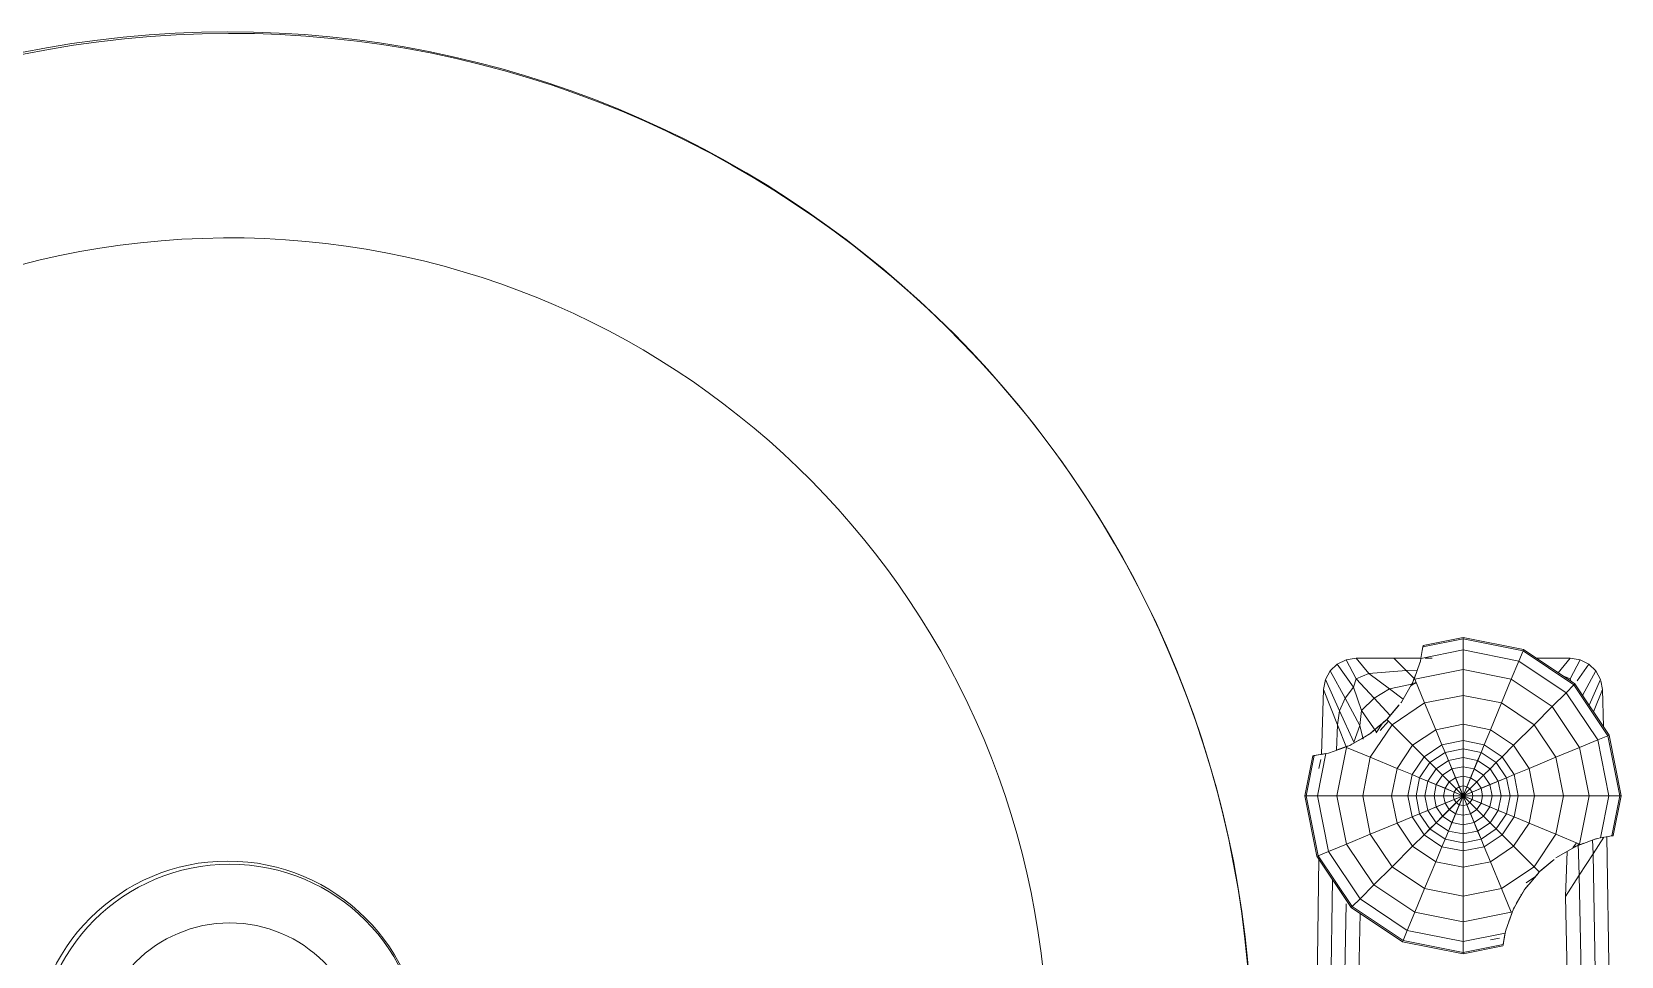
# Model space of a CAD drawing. Header units: inches. Extents: x 22 to 382261, y 22 to 371281.
# Drawn here: x 150259.7 to 150570.7, y 220986.6 to 221167.4 of the extents above; entities that cross this region are included whole.
import ezdxf

# ---------------------------------------------------------------- set-up
doc = ezdxf.new("R2010")
doc.units = ezdxf.units.IN
doc.header["$MEASUREMENT"] = 0
for name, color, linetype, lineweight in [('G-IMPT', 8, 'Continuous', 9), ('P-SANR-FIXT', 6, 'Continuous', 9), ('Q-CASE', 31, 'Continuous', 9)]:
    doc.layers.add(name, color=color, linetype=linetype, lineweight=lineweight)

# ---------------------------------------------------------------- blocks, each defined once
blk = doc.blocks.new('Modern_Vanity_9451 - Modern Vanity-784097-01-GROUND FLOOR DIM- PART B')
at = {"layer": 'G-IMPT'}
for p, q in [((70.32, -9.51), (82.16, -7.16)), ((70.42, -9.76), (82.16, -7.42)), ((82.16, -7.16), (89.95, -8.71)), ((82.16, -7.42), (82.16, -7.16)), ((82.16, -9.59), (82.16, -7.42)), ((82.16, -7.42), (90, -8.98)), ((89.95, -8.71), (89.95, -8.72)), ((89.97, -8.8), (89.95, -8.71)), ((89.97, -8.8), (89.95, -8.72)), ((89.95, -8.72), (90.02, -9.09)), ((89.97, -8.8), (89.98, -8.88)), ((90, -8.98), (89.98, -8.88)), ((90.13, -9.7), (90, -8.98)), ((90.02, -9.09), (90.07, -9.36)), ((56.42, -13.5), (57.74, -12.12)), ((57.74, -12.12), (59.41, -11.2)), ((62.53, -14.72), (57.74, -12.12)), ((64.43, -13.45), (59.41, -11.2)), ((59.67, -11.15), (61.36, -10.81)), ((70.32, -9.51), (60.28, -16.22)), ((70.42, -9.76), (60.47, -16.41)), ((61.36, -10.81), (68.71, -10.59)), ((65.77, -12.55), (61.36, -10.81)), ((71.25, -11.76), (62, -17.94)), ((70.42, -9.76), (70.32, -9.51)), ((71.25, -11.76), (70.42, -9.76)), ((71.25, -11.76), (82.16, -9.59)), ((72.71, -15.3), (71.25, -11.76)), ((82.16, -13.42), (82.16, -9.59)), ((82.16, -9.59), (90.4, -11.23)), ((90.4, -11.23), (90.13, -9.7)), ((90.17, -9.94), (119.02, -9.52)), ((93.55, -12.65), (90.27, -10.53)), ((90.5, -11.8), (90.4, -11.23)), ((90.5, -11.8), (90.62, -12.13)), ((90.63, -12.16), (90.56, -11.98)), ((90.62, -12.13), (91.69, -15.08)), ((93.55, -12.65), (120.4, -12.21)), ((55.25, -17.17), (55.56, -15.21)), ((55.56, -15.21), (56.42, -13.5)), ((59.31, -17.16), (55.56, -15.21)), ((59.67, -15.75), (56.42, -13.5)), ((72.71, -15.3), (64.71, -20.65)), ((72.71, -15.3), (82.16, -13.42)), ((74.64, -19.95), (72.71, -15.3)), ((82.16, -18.46), (82.16, -13.42)), ((82.16, -13.42), (91.6, -15.3)), ((89.68, -19.95), (91.6, -15.3)), ((90.81, -12.75), (93.55, -12.65)), ((91.46, -14.46), (91.92, -15.71)), ((91.46, -14.46), (91.93, -15.72)), ((91.48, -15.6), (97.7, -15.35)), ((91.6, -15.3), (91.82, -15.45)), ((91.69, -15.08), (91.86, -15.56)), ((91.69, -15.08), (91.99, -15.91)), ((91.69, -15.08), (91.79, -15.34)), ((91.86, -15.56), (91.79, -15.34)), ((91.82, -15.45), (91.79, -15.34)), ((91.86, -15.56), (91.82, -15.45)), ((97.7, -15.35), (93.55, -12.65)), ((97.7, -15.35), (121.79, -14.89)), ((101.87, -18.04), (97.7, -15.35)), ((53.57, -26.26), (60.28, -16.22)), ((53.82, -26.36), (60.47, -16.41)), ((55.25, -23.75), (55.25, -17.17)), ((58.09, -19.5), (55.25, -17.17)), ((55.82, -27.19), (62, -17.94)), ((58.71, -18.57), (59.31, -17.16)), ((59.31, -17.16), (59.67, -17.04)), ((60.47, -16.41), (60.28, -16.22)), ((60.28, -16.22), (60.47, -16.41)), ((62, -17.94), (60.47, -16.41)), ((60.47, -16.41), (62, -17.94)), ((64.71, -20.65), (62, -17.94)), ((62, -17.94), (64.71, -20.65)), ((74.64, -19.95), (82.16, -18.46)), ((82.16, -24.13), (82.16, -18.46)), ((82.16, -18.46), (89.68, -19.95)), ((91.35, -15.91), (92.38, -16.59)), ((91.92, -15.71), (91.86, -15.56)), ((91.92, -15.71), (91.93, -15.72)), ((91.93, -15.72), (91.96, -15.83)), ((91.96, -15.83), (92.01, -15.96)), ((91.99, -15.91), (92.01, -15.96)), ((92.01, -15.96), (92.22, -16.32)), ((92.22, -16.32), (94.23, -19.8)), ((101.87, -18.04), (93.05, -17.76)), ((123.18, -17.57), (101.87, -18.04)), ((59.36, -28.66), (64.71, -20.65)), ((68.27, -24.21), (64.71, -20.65)), ((64.71, -20.65), (68.27, -24.21)), ((74.64, -19.95), (68.27, -24.21)), ((76.81, -25.19), (74.64, -19.95)), ((87.51, -25.19), (89.68, -19.95)), ((96.05, -24.21), (89.68, -19.95)), ((94.23, -19.8), (94.33, -19.92)), ((94.65, -20.3), (96.9, -22.98)), ((97.07, -23.19), (94.84, -20.53)), ((94.84, -20.53), (94.88, -20.57)), ((97.07, -23.19), (94.88, -20.57)), ((64.01, -30.58), (68.27, -24.21)), ((72.28, -28.22), (68.27, -24.21)), ((68.27, -24.21), (72.28, -28.22)), ((76.81, -25.19), (82.16, -24.13)), ((82.16, -27.3), (82.16, -24.13)), ((82.16, -24.13), (87.51, -25.19)), ((92.04, -28.22), (96.05, -24.21)), ((96.05, -24.21), (97.07, -23.19)), ((100.3, -30.58), (96.05, -24.21)), ((97.07, -23.19), (96.9, -22.98)), ((97.28, -23.36), (97.07, -23.19)), ((97.09, -23.2), (97.65, -23.67)), ((100.46, -26.03), (97.28, -23.36)), ((97.93, -23.9), (97.65, -23.67)), ((97.93, -23.9), (98.98, -24.78)), ((99.17, -25.77), (97.93, -23.9)), ((99.43, -25.17), (98.98, -24.78)), ((51.22, -38.1), (53.57, -26.26)), ((51.48, -38.1), (53.82, -26.36)), ((53.57, -26.26), (53.82, -26.36)), ((53.65, -38.1), (55.82, -27.19)), ((53.82, -26.36), (55.82, -27.19)), ((55.82, -27.19), (59.36, -28.66)), ((76.81, -25.19), (72.28, -28.22)), ((78.03, -28.13), (76.81, -25.19)), ((78.03, -28.13), (82.16, -27.3)), ((82.16, -28.91), (82.16, -27.3)), ((82.16, -27.3), (86.29, -28.13)), ((86.29, -28.13), (87.51, -25.19)), ((92.04, -28.22), (87.51, -25.19)), ((99.73, -25.42), (99.43, -25.17)), ((100.46, -26.03), (99.73, -25.42)), ((100.46, -26.03), (103.94, -28.04)), ((100.46, -26.03), (100.51, -26.06)), ((101.4, -26.58), (100.51, -26.06)), ((101.51, -26.64), (101.4, -26.58)), ((101.57, -26.82), (101.4, -26.58)), ((101.51, -26.64), (102.06, -26.96)), ((103.32, -27.68), (102.06, -26.96)), ((57.48, -38.1), (59.36, -28.66)), ((59.36, -28.66), (64.01, -30.58)), ((62.52, -38.1), (64.01, -30.58)), ((64.01, -30.58), (69.25, -32.75)), ((69.25, -32.75), (72.28, -28.22)), ((72.19, -33.97), (74.53, -30.47)), ((74.53, -30.47), (72.28, -28.22)), ((72.28, -28.22), (74.53, -30.47)), ((78.03, -28.13), (74.53, -30.47)), ((75.66, -31.6), (74.53, -30.47)), ((74.53, -30.47), (75.66, -31.6)), ((78.64, -29.61), (75.66, -31.6)), ((78.64, -29.61), (78.03, -28.13)), ((78.64, -29.61), (82.16, -28.91)), ((79.3, -31.2), (78.64, -29.61)), ((82.16, -38.1), (78.64, -29.61)), ((79.3, -31.2), (82.16, -30.63)), ((82.16, -30.63), (82.16, -28.91)), ((82.16, -28.91), (85.68, -29.61)), ((82.16, -38.1), (82.16, -28.91)), ((82.16, -38.1), (85.68, -29.61)), ((82.16, -32.43), (82.16, -30.63)), ((82.16, -30.63), (85.02, -31.2)), ((85.02, -31.2), (85.68, -29.61)), ((85.68, -29.61), (86.29, -28.13)), ((88.66, -31.6), (85.68, -29.61)), ((89.79, -30.47), (86.29, -28.13)), ((88.66, -31.6), (89.79, -30.47)), ((89.79, -30.47), (92.04, -28.22)), ((92.13, -33.97), (89.79, -30.47)), ((95.07, -32.75), (92.04, -28.22)), ((95.07, -32.75), (100.3, -30.58)), ((100.3, -30.58), (104.96, -28.66)), ((100.3, -30.58), (101.8, -38.1)), ((103.94, -28.04), (104.3, -28.25)), ((104.3, -28.25), (104.7, -28.39)), ((104.7, -28.39), (104.81, -28.43)), ((104.81, -28.43), (106.74, -29.13)), ((104.81, -28.43), (106.78, -29.15)), ((104.96, -28.66), (104.81, -28.43)), ((104.96, -28.66), (106.84, -38.1)), ((105.18, -28.57), (108.46, -29.76)), ((108.46, -29.76), (109.03, -29.86)), ((109.03, -29.86), (111.28, -30.26)), ((109.03, -29.86), (109.6, -29.96)), ((110.67, -38.1), (109.03, -29.86)), ((109.81, -30), (109.25, -29.9)), ((111.28, -30.26), (109.6, -29.96)), ((110.36, -32.74), (110.01, -31)), ((111.37, -30.27), (110.86, -30.18)), ((110.9, -30.19), (110.86, -30.18)), ((111.37, -30.27), (110.9, -30.19)), ((111.28, -30.26), (111.37, -30.27)), ((112.84, -38.1), (111.28, -30.26)), ((111.38, -30.28), (111.37, -30.27)), ((111.38, -30.28), (111.55, -30.31)), ((113.1, -38.1), (111.55, -30.31)), ((68.19, -38.1), (69.25, -32.75)), ((69.25, -32.75), (72.19, -33.97)), ((71.36, -38.1), (72.19, -33.97)), ((72.19, -33.97), (73.67, -34.58)), ((73.67, -34.58), (75.66, -31.6)), ((75.26, -35.24), (76.88, -32.82)), ((76.88, -32.82), (75.66, -31.6)), ((75.66, -31.6), (76.88, -32.82)), ((79.3, -31.2), (76.88, -32.82)), ((78.15, -34.09), (76.88, -32.82)), ((76.88, -32.82), (78.15, -34.09)), ((76.92, -35.93), (78.15, -34.09)), ((79.99, -32.86), (78.15, -34.09)), ((79.47, -35.41), (78.15, -34.09)), ((78.15, -34.09), (79.47, -35.41)), ((79.99, -32.86), (79.3, -31.2)), ((79.99, -32.86), (82.16, -32.43)), ((80.7, -34.58), (79.99, -32.86)), ((88.66, -31.6), (82.16, -38.1)), ((82.16, -34.29), (82.16, -32.43)), ((82.16, -32.43), (84.33, -32.86)), ((83.62, -34.58), (84.33, -32.86)), ((84.33, -32.86), (85.02, -31.2)), ((86.17, -34.09), (84.33, -32.86)), ((84.85, -35.41), (86.17, -34.09)), ((87.44, -32.82), (85.02, -31.2)), ((86.17, -34.09), (87.44, -32.82)), ((87.4, -35.93), (86.17, -34.09)), ((87.44, -32.82), (88.66, -31.6)), ((89.06, -35.24), (87.44, -32.82)), ((90.65, -34.58), (88.66, -31.6)), ((90.65, -34.58), (92.13, -33.97)), ((92.13, -33.97), (95.07, -32.75)), ((92.13, -33.97), (92.95, -38.1)), ((95.07, -32.75), (96.13, -38.1)), ((72.97, -38.1), (73.67, -34.58)), ((73.67, -34.58), (75.26, -35.24)), ((82.16, -38.1), (73.67, -34.58)), ((74.69, -38.1), (75.26, -35.24)), ((75.26, -35.24), (76.92, -35.93)), ((76.49, -38.1), (76.92, -35.93)), ((76.92, -35.93), (78.64, -36.64)), ((78.35, -38.1), (78.64, -36.64)), ((78.64, -36.64), (79.47, -35.41)), ((78.64, -36.64), (80.4, -37.37)), ((80.7, -34.58), (79.47, -35.41)), ((80.81, -36.75), (79.47, -35.41)), ((79.47, -35.41), (80.81, -36.75)), ((80.4, -37.37), (80.81, -36.75)), ((80.7, -34.58), (82.16, -34.29)), ((81.43, -36.34), (80.7, -34.58)), ((81.43, -36.34), (80.81, -36.75)), ((82.16, -38.1), (80.81, -36.75)), ((82.16, -38.1), (80.81, -36.75)), ((81.43, -36.34), (82.16, -36.19)), ((82.16, -38.1), (81.43, -36.34)), ((82.16, -36.19), (82.16, -34.29)), ((82.16, -34.29), (83.62, -34.58)), ((90.65, -34.58), (82.16, -38.1)), ((82.16, -38.1), (82.16, -36.19)), ((82.16, -36.19), (82.89, -36.34)), ((82.16, -38.1), (82.89, -36.34)), ((83.51, -36.75), (82.16, -38.1)), ((82.89, -36.34), (83.62, -34.58)), ((83.51, -36.75), (82.89, -36.34)), ((83.51, -36.75), (84.85, -35.41)), ((83.92, -37.37), (83.51, -36.75)), ((84.85, -35.41), (83.62, -34.58)), ((83.92, -37.37), (85.68, -36.64)), ((85.68, -36.64), (84.85, -35.41)), ((85.68, -36.64), (87.4, -35.93)), ((85.68, -36.64), (85.97, -38.1)), ((87.4, -35.93), (89.06, -35.24)), ((87.4, -35.93), (87.83, -38.1)), ((89.06, -35.24), (90.65, -34.58)), ((89.06, -35.24), (89.63, -38.1)), ((90.65, -34.58), (91.35, -38.1)), ((52.77, -45.89), (51.22, -38.1)), ((51.22, -38.1), (51.48, -38.1)), ((53.04, -45.94), (51.48, -38.1)), ((51.48, -38.1), (53.65, -38.1)), ((55.29, -46.34), (53.65, -38.1)), ((53.65, -38.1), (57.48, -38.1)), ((59.36, -47.54), (57.48, -38.1)), ((57.48, -38.1), (62.52, -38.1)), ((64.01, -45.62), (62.52, -38.1)), ((62.52, -38.1), (68.19, -38.1)), ((69.25, -43.45), (68.19, -38.1)), ((68.19, -38.1), (71.36, -38.1)), ((72.19, -42.23), (71.36, -38.1)), ((71.36, -38.1), (72.97, -38.1)), ((73.67, -41.62), (72.97, -38.1)), ((72.97, -38.1), (74.69, -38.1)), ((82.16, -38.1), (72.97, -38.1)), ((82.16, -38.1), (73.67, -41.62)), ((75.26, -40.96), (74.69, -38.1)), ((74.69, -38.1), (76.49, -38.1)), ((75.26, -40.96), (76.92, -40.27)), ((82.16, -38.1), (75.66, -44.6)), ((76.92, -40.27), (76.49, -38.1)), ((76.49, -38.1), (78.35, -38.1)), ((76.92, -40.27), (78.64, -39.56)), ((78.15, -42.11), (76.92, -40.27)), ((78.64, -39.56), (78.35, -38.1)), ((78.35, -38.1), (80.25, -38.1)), ((82.16, -38.1), (78.64, -46.59)), ((78.64, -39.56), (80.4, -38.83)), ((79.47, -40.79), (78.64, -39.56)), ((79.47, -40.79), (80.81, -39.45)), ((80.25, -38.1), (80.4, -37.37)), ((80.4, -38.83), (80.25, -38.1)), ((82.16, -38.1), (80.25, -38.1)), ((82.16, -38.1), (80.4, -37.37)), ((80.4, -38.83), (82.16, -38.1)), ((80.81, -39.45), (80.4, -38.83)), ((80.7, -41.62), (81.43, -39.86)), ((80.81, -39.45), (82.16, -38.1)), ((80.81, -39.45), (81.43, -39.86)), ((82.16, -38.1), (81.43, -39.86)), ((82.16, -40.01), (81.43, -39.86)), ((83.92, -37.37), (82.16, -38.1)), ((82.16, -38.1), (84.07, -38.1)), ((82.16, -38.1), (83.92, -38.83)), ((82.16, -38.1), (82.89, -39.86)), ((82.16, -38.1), (82.16, -40.01)), ((82.16, -38.1), (89.79, -45.73)), ((82.16, -38.1), (89.79, -45.73)), ((82.16, -38.1), (91.35, -38.1)), ((82.16, -38.1), (90.65, -41.62)), ((82.16, -38.1), (85.68, -46.59)), ((82.16, -38.1), (82.16, -47.29)), ((82.89, -39.86), (82.16, -40.01)), ((82.16, -41.91), (82.16, -40.01)), ((83.51, -39.45), (82.89, -39.86)), ((83.62, -41.62), (82.89, -39.86)), ((83.92, -38.83), (83.51, -39.45)), ((83.51, -39.45), (84.85, -40.79)), ((84.85, -40.79), (83.51, -39.45)), ((83.92, -37.37), (84.07, -38.1)), ((84.07, -38.1), (83.92, -38.83)), ((83.92, -38.83), (85.68, -39.56)), ((84.07, -38.1), (85.97, -38.1)), ((85.68, -39.56), (84.85, -40.79)), ((85.97, -38.1), (85.68, -39.56)), ((85.68, -39.56), (87.4, -40.27)), ((85.97, -38.1), (87.83, -38.1)), ((87.4, -40.27), (86.17, -42.11)), ((87.83, -38.1), (87.4, -40.27)), ((87.4, -40.27), (89.06, -40.96)), ((87.83, -38.1), (89.63, -38.1)), ((89.63, -38.1), (89.06, -40.96)), ((89.63, -38.1), (91.35, -38.1)), ((91.35, -38.1), (90.65, -41.62)), ((91.35, -38.1), (92.95, -38.1)), ((92.95, -38.1), (92.13, -42.23)), ((92.95, -38.1), (96.13, -38.1)), ((96.13, -38.1), (95.07, -43.45)), ((96.13, -38.1), (101.8, -38.1)), ((101.8, -38.1), (100.3, -45.62)), ((101.8, -38.1), (106.84, -38.1)), ((106.84, -38.1), (104.96, -47.54)), ((106.84, -38.1), (110.67, -38.1)), ((110.67, -38.1), (108.5, -49.01)), ((110.5, -49.84), (112.84, -38.1)), ((110.67, -38.1), (112.84, -38.1)), ((110.75, -49.94), (113.1, -38.1)), ((112.84, -38.1), (113.1, -38.1)), ((64.01, -45.62), (69.25, -43.45)), ((69.25, -43.45), (72.19, -42.23)), ((72.28, -47.98), (69.25, -43.45)), ((72.19, -42.23), (73.67, -41.62)), ((74.53, -45.73), (72.19, -42.23)), ((73.67, -41.62), (75.26, -40.96)), ((75.66, -44.6), (73.67, -41.62)), ((76.88, -43.38), (75.26, -40.96)), ((75.66, -44.6), (76.88, -43.38)), ((76.88, -43.38), (78.15, -42.11)), ((76.88, -43.38), (79.3, -45)), ((78.15, -42.11), (79.47, -40.79)), ((78.15, -42.11), (79.99, -43.34)), ((79.3, -45), (79.99, -43.34)), ((79.47, -40.79), (80.7, -41.62)), ((79.99, -43.34), (80.7, -41.62)), ((82.16, -43.77), (79.99, -43.34)), ((82.16, -41.91), (80.7, -41.62)), ((83.62, -41.62), (82.16, -41.91)), ((82.16, -43.77), (82.16, -41.91)), ((84.33, -43.34), (82.16, -43.77)), ((84.85, -40.79), (83.62, -41.62)), ((84.33, -43.34), (83.62, -41.62)), ((86.17, -42.11), (84.33, -43.34)), ((85.02, -45), (84.33, -43.34)), ((84.85, -40.79), (86.17, -42.11)), ((86.17, -42.11), (84.85, -40.79)), ((87.44, -43.38), (85.02, -45)), ((86.17, -42.11), (87.44, -43.38)), ((87.44, -43.38), (86.17, -42.11)), ((89.06, -40.96), (87.44, -43.38)), ((87.44, -43.38), (88.66, -44.6)), ((88.66, -44.6), (87.44, -43.38)), ((90.65, -41.62), (88.66, -44.6)), ((89.06, -40.96), (90.65, -41.62)), ((92.13, -42.23), (89.79, -45.73)), ((90.65, -41.62), (92.13, -42.23)), ((95.07, -43.45), (92.04, -47.98)), ((92.13, -42.23), (95.07, -43.45)), ((95.07, -43.45), (100.3, -45.62)), ((52.78, -45.9), (52.77, -45.89)), ((52.86, -45.91), (52.77, -45.89)), ((53.15, -45.96), (52.78, -45.9)), ((52.86, -45.91), (52.78, -45.9)), ((52.94, -45.92), (52.86, -45.91)), ((53.04, -45.94), (52.94, -45.92)), ((53.04, -45.94), (53.76, -46.07)), ((53.42, -46.01), (53.15, -45.96)), ((55.29, -46.34), (53.76, -46.07)), ((55.25, -45.49), (55.25, -44.14)), ((55.25, -51.61), (55.25, -46.33)), ((55.86, -46.44), (55.29, -46.34)), ((56.19, -46.56), (55.86, -46.44)), ((56.04, -46.5), (56.22, -46.57)), ((59.14, -47.63), (56.19, -46.56)), ((59.36, -47.54), (64.01, -45.62)), ((64.01, -45.62), (68.27, -51.99)), ((72.28, -47.98), (74.53, -45.73)), ((74.53, -45.73), (75.66, -44.6)), ((74.53, -45.73), (78.03, -48.07)), ((75.66, -44.6), (78.64, -46.59)), ((78.03, -48.07), (78.64, -46.59)), ((78.64, -46.59), (79.3, -45)), ((82.16, -47.29), (78.64, -46.59)), ((82.16, -45.57), (79.3, -45)), ((82.16, -45.57), (82.16, -43.77)), ((85.02, -45), (82.16, -45.57)), ((82.16, -47.29), (82.16, -45.57)), ((85.68, -46.59), (82.16, -47.29)), ((85.68, -46.59), (85.02, -45)), ((88.66, -44.6), (85.68, -46.59)), ((86.29, -48.07), (85.68, -46.59)), ((89.79, -45.73), (86.29, -48.07)), ((88.66, -44.6), (89.79, -45.73)), ((89.79, -45.73), (88.66, -44.6)), ((89.79, -45.73), (92.04, -47.98)), ((92.04, -47.98), (89.79, -45.73)), ((100.3, -45.62), (96.05, -51.99)), ((100.3, -45.62), (104.96, -47.54)), ((57.66, -49.22), (55.25, -51.61)), ((57.66, -49.22), (57.58, -47.07)), ((59.36, -47.55), (57.66, -49.22)), ((58.25, -56.56), (57.66, -49.22)), ((59.78, -47.87), (58.51, -47.41)), ((58.51, -47.41), (59.77, -47.86)), ((59.97, -47.93), (59.14, -47.63)), ((59.61, -47.81), (59.14, -47.63)), ((59.4, -47.73), (59.14, -47.63)), ((59.5, -47.77), (59.36, -47.54)), ((59.61, -47.81), (59.4, -47.73)), ((59.5, -47.77), (59.4, -47.73)), ((59.61, -47.81), (59.5, -47.77)), ((59.61, -47.81), (59.77, -47.86)), ((59.78, -47.87), (59.77, -47.86)), ((59.89, -47.91), (59.78, -47.87)), ((60.02, -47.95), (59.89, -47.91)), ((60.65, -48.32), (59.97, -47.29)), ((60.02, -47.95), (59.97, -47.93)), ((60.02, -47.95), (60.38, -48.16)), ((61.25, -52.5), (60.15, -47.22)), ((63.85, -50.17), (60.38, -48.16)), ((68.27, -51.99), (72.28, -47.98)), ((72.28, -47.98), (76.81, -51.01)), ((76.81, -51.01), (78.03, -48.07)), ((82.16, -48.9), (78.03, -48.07)), ((82.16, -48.9), (82.16, -47.29)), ((86.29, -48.07), (82.16, -48.9)), ((82.16, -52.07), (82.16, -48.9)), ((87.51, -51.01), (86.29, -48.07)), ((92.04, -47.98), (87.51, -51.01)), ((92.04, -47.98), (96.05, -51.99)), ((96.05, -51.99), (92.04, -47.98)), ((104.96, -47.54), (99.61, -55.55)), ((108.5, -49.01), (102.32, -58.26)), ((104.96, -47.54), (108.5, -49.01)), ((108.5, -49.01), (110.5, -49.84)), ((55.25, -59.03), (55.25, -51.61)), ((61.25, -52.5), (58.25, -56.56)), ((63.25, -49.82), (61.25, -52.5)), ((63.07, -55.51), (61.25, -52.5)), ((66.45, -52.34), (63.07, -55.51)), ((63.98, -50.27), (63.85, -50.17)), ((67.04, -52.84), (64.36, -50.59)), ((67.25, -53.01), (64.59, -50.78)), ((64.63, -50.82), (64.59, -50.78)), ((67.25, -53.01), (64.63, -50.82)), ((67.25, -53.01), (67.04, -52.84)), ((67.25, -53.01), (68.27, -51.99)), ((69.43, -54.32), (67.59, -52.67)), ((68.27, -51.99), (74.64, -56.25)), ((74.64, -56.25), (76.81, -51.01)), ((82.16, -52.07), (76.81, -51.01)), ((87.51, -51.01), (82.16, -52.07)), ((82.16, -57.74), (82.16, -52.07)), ((89.68, -56.25), (87.51, -51.01)), ((96.05, -51.99), (89.68, -56.25)), ((96.05, -51.99), (99.61, -55.55)), ((99.61, -55.55), (96.05, -51.99)), ((110.5, -49.84), (103.85, -59.79)), ((110.75, -49.94), (104.04, -59.98)), ((110.5, -49.84), (110.75, -49.94)), ((63.07, -55.51), (59.31, -59.04)), ((65.49, -58), (63.07, -55.51)), ((69.74, -55.05), (65.49, -58)), ((67.25, -53.01), (67.42, -53.22)), ((67.73, -53.59), (67.26, -53.03)), ((67.42, -53.22), (70.09, -56.4)), ((67.96, -53.87), (67.73, -53.59)), ((67.96, -53.87), (68.84, -54.92)), ((67.96, -53.87), (69.83, -55.11)), ((68.84, -54.92), (69.22, -55.37)), ((69.22, -55.37), (69.48, -55.67)), ((70.09, -56.4), (69.48, -55.67)), ((99.61, -55.55), (91.6, -60.9)), ((99.61, -55.55), (102.32, -58.26)), ((102.32, -58.26), (99.61, -55.55)), ((58.25, -56.56), (55.25, -59.03)), ((55.56, -60.99), (55.25, -59.03)), ((59.31, -59.04), (55.56, -60.99)), ((59.31, -59.04), (58.25, -56.56)), ((60.95, -59.56), (59.31, -59.04)), ((65.49, -58), (60.95, -59.56)), ((68.4, -58.3), (63.06, -61.19)), ((68.4, -58.3), (65.49, -58)), ((71.09, -57.64), (68.4, -58.3)), ((71.68, -59.5), (68.4, -58.3)), ((70.09, -56.4), (72.1, -59.88)), ((70.12, -56.45), (70.09, -56.4)), ((70.63, -57.34), (70.12, -56.45)), ((70.63, -57.34), (70.7, -57.45)), ((70.7, -57.45), (71.02, -58)), ((71.94, -59.61), (71.02, -58)), ((72.71, -60.9), (74.64, -56.25)), ((82.16, -57.74), (74.64, -56.25)), ((89.68, -56.25), (82.16, -57.74)), ((82.16, -62.78), (82.16, -57.74)), ((91.6, -60.9), (89.68, -56.25)), ((102.32, -58.26), (93.07, -64.44)), ((102.32, -58.26), (103.85, -59.79)), ((103.85, -59.79), (102.32, -58.26)), ((123.18, -58.63), (105.21, -58.23)), ((56.42, -62.7), (55.56, -60.99)), ((60.95, -59.56), (56.42, -62.7)), ((63.06, -61.19), (57.74, -64.08)), ((63.06, -61.19), (60.95, -59.56)), ((65.54, -62.25), (63.06, -61.19)), ((71.68, -59.5), (65.54, -62.25)), ((72.71, -60.92), (68.29, -62.66)), ((72.31, -60.24), (72.1, -59.88)), ((72.45, -60.64), (72.31, -60.24)), ((72.49, -60.75), (72.45, -60.64)), ((73.21, -62.72), (72.49, -60.75)), ((72.49, -60.75), (73.19, -62.68)), ((72.49, -60.75), (72.71, -60.9)), ((72.63, -61.12), (73.82, -64.4)), ((72.71, -60.9), (82.16, -62.78)), ((91.6, -60.9), (82.16, -62.78)), ((93.07, -64.44), (91.6, -60.9)), ((103.85, -59.79), (93.9, -66.44)), ((104.04, -59.98), (94, -66.69)), ((121.79, -61.31), (103.32, -60.96)), ((103.85, -59.79), (104.04, -59.98)), ((104.04, -59.98), (103.85, -59.79)), ((57.74, -64.08), (56.42, -62.7)), ((59.41, -65), (57.74, -64.08)), ((65.54, -62.25), (59.41, -65)), ((61.36, -65.39), (59.41, -65)), ((68.29, -62.66), (61.36, -65.39)), ((68.29, -62.66), (65.54, -62.25)), ((73.25, -62.83), (68.29, -62.66)), ((73.92, -64.97), (73.82, -64.4)), ((73.92, -64.97), (74.32, -67.22)), ((73.92, -64.97), (74.02, -65.54)), ((73.92, -64.97), (82.16, -66.61)), ((73.96, -65.2), (74.06, -65.76)), ((82.16, -66.61), (82.16, -62.78)), ((82.16, -66.61), (93.07, -64.44)), ((93.9, -66.44), (93.07, -64.44)), ((120.4, -63.99), (98.57, -63.63)), ((74.06, -65.77), (61.36, -65.39)), ((74.32, -67.22), (74.02, -65.54)), ((74.33, -67.31), (74.24, -66.8)), ((74.24, -66.8), (74.25, -66.84)), ((74.33, -67.31), (74.25, -66.84)), ((74.33, -67.31), (74.32, -67.22)), ((74.32, -67.22), (82.16, -68.78)), ((74.33, -67.31), (74.34, -67.32)), ((74.34, -67.32), (74.37, -67.49)), ((74.37, -67.49), (82.16, -69.04)), ((75.06, -65.95), (76.8, -66.3)), ((82.16, -68.78), (93.9, -66.44)), ((82.16, -68.78), (82.16, -66.61)), ((82.16, -69.04), (94, -66.69)), ((94, -66.69), (93.9, -66.44)), ((119.02, -66.67), (94.41, -66.32)), ((82.16, -69.04), (82.16, -68.78))]:
    blk.add_line(p, q, dxfattribs=at)
at = {"layer": 'P-SANR-FIXT'}
for radius in [37.5, 26]:
    blk.add_circle((133.04, -279.4), radius, dxfattribs=at)
for radius, start in [(200, 92.3118), (160, 92.857)]:
    blk.add_arc((133.04, -279.4), radius, start, 360, dxfattribs=at)
at = {"layer": 'Q-CASE'}
for radius, start, end in [(200.31, 92.276, 180), (38.1, 0, 180), (200.31, 180, 0), (38.1, 180, 0)]:
    blk.add_arc((133.04, -279.77), radius, start, end, dxfattribs=at)

msp = doc.modelspace()

# ---------------------------------------------------------------- block references
at = {"layer": 'Q-CASE', "rotation": 270.0000000000001}
msp.add_blockref('Modern_Vanity_9451 - Modern Vanity-784097-01-GROUND FLOOR DIM- PART B', (150577.88, 221100.12), dxfattribs=at)

doc.saveas('drawing.dxf')
